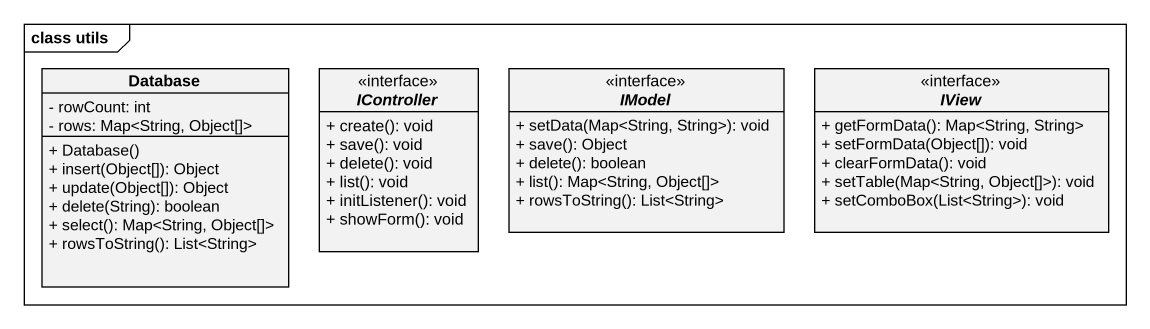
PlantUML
@startuml
mainframe class utils
hide circle
hide empty members
skinparam classAttributeIconSize 0
class "Database" as Database_ {
  - rowCount: int
  - rows: Map<String, Object[]>
  + Database()
  + insert(Object[]): Object
  + update(Object[]): Object
  + delete(String): boolean
  + select(): Map<String, Object[]>
  + rowsToString(): List<String>
}
interface IController <<interface>> {
  + create(): void
  + save(): void
  + delete(): void
  + list(): void
  + initListener(): void
  + showForm(): void
}
interface IModel <<interface>> {
  + setData(Map<String, String>): void
  + save(): Object
  + delete(): boolean
  + list(): Map<String, Object[]>
  + rowsToString(): List<String>
}
interface IView <<interface>> {
  + getFormData(): Map<String, String>
  + setFormData(Object[]): void
  + clearFormData(): void
  + setTable(Map<String, Object[]>): void
  + setComboBox(List<String>): void
}
@enduml
